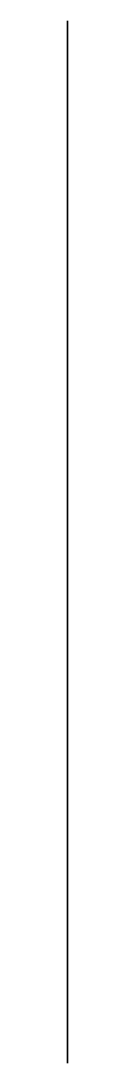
# Model space of a CAD drawing. Header units: centimetres. Extents: x 0 to 0, y -6.2 to 6.9.
import ezdxf

# ---------------------------------------------------------------- set-up
doc = ezdxf.new("R2010")
doc.units = ezdxf.units.CM
doc.header["$MEASUREMENT"] = 0
doc.layers.add('Front 2 v9_Sketch1', color=7, linetype='Continuous')

msp = doc.modelspace()

# ---------------------------------------------------------------- linework, layer by layer
at = {"layer": 'Front 2 v9_Sketch1'}
for p, q in [((0, 6.85, 3), (0, 6.25, 3)), ((0, 6.25, 1), (0, 6.85, 1)), ((0, 6.85, -3), (0, 6.85, -5)), ((0, 6.25, -3), (0, 6.85, -3)), ((0, 6.85, 1), (0, 6.85, -1)), ((0, 6.85, 5), (0, 6.85, 3)), ((0, 6.25, 5), (0, 6.85, 5)), ((0, 6.85, -1), (0, 6.25, -1)), ((0, 6.85, -5), (0, 6.25, -5)), ((0, 6.25, 3), (0, 6.25, 1)), ((0, 6.25, -5), (0, 6.25, -6)), ((0, 6.25, 6), (0, 6.25, 5)), ((0, 6.25, -1), (0, 6.25, -3)), ((0, 6.25, -6), (0, -6.25, -6)), ((0, -6.25, 6), (0, 6.25, 6)), ((0, 6.25, 5), (0, 6.25, -5)), ((0, 5.45, 5.2), (0, 5.45, -5.2)), ((0, -5.45, 5.2), (0, 5.45, 5.2)), ((0, 5.45, -5.2), (0, -5.45, -5.2)), ((0, -5.45, -5.2), (0, -5.45, 5.2)), ((0, -6.25, -6), (0, -6.25, 6))]:
    msp.add_line(p, q, dxfattribs=at)
msp.add_point((0, 0), dxfattribs=at)

doc.saveas('drawing.dxf')
